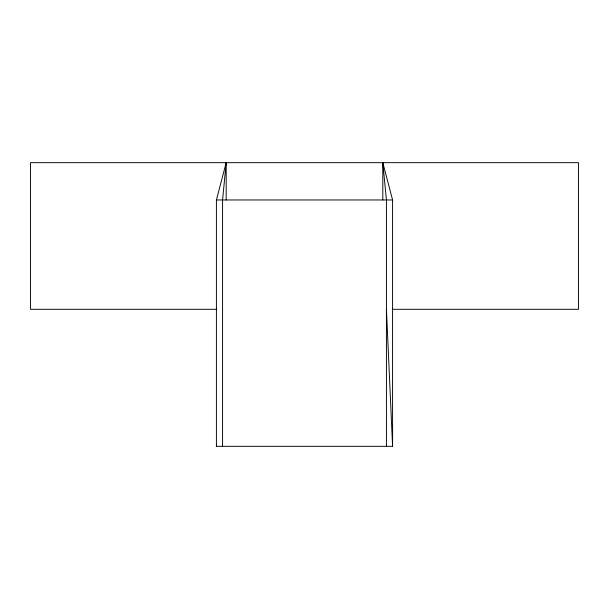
<?xml version="1.0" encoding="UTF-8"?>
<svg xmlns="http://www.w3.org/2000/svg" width="609" height="609" viewBox="0 0 609 609"><rect width="100%" height="100%" fill="white"/><g stroke="black" fill="none" stroke-linecap="round" stroke-linejoin="round"><path stroke-width="0.91" d="M226.16 165.519L226.198 162.672L216.416 199.965L216.416 446.328L392.584 446.328L392.584 199.965L382.802 162.672L382.802 199.965M216.416 446.328L216.499 444.441M226.198 199.965L226.198 162.672L222.567 199.965L222.567 446.328M225.924 165.458L226.198 162.672M216.416 199.965L392.584 199.965M216.697 309.303L30.45 309.303L30.45 162.672L578.55 162.672L578.55 309.303L392.196 309.303M382.802 162.672L386.433 199.965L386.433 446.328M386.433 309.303L392.584 446.328"/></g></svg>
